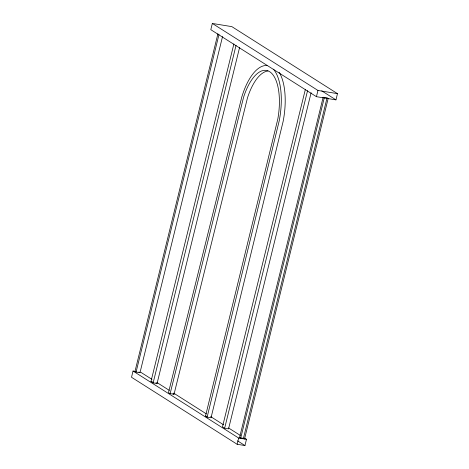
<?xml version="1.0" encoding="UTF-8"?>
<svg xmlns="http://www.w3.org/2000/svg" width="469" height="469" viewBox="0 0 469 469"><rect width="100%" height="100%" fill="white"/><g stroke="black" fill="none" stroke-linecap="round" stroke-linejoin="round"><path stroke-width="0.7" d="M279.119 72.249A49.444 21.31 -80.7 0 1 283.135 121.43L211.038 417.762L207.134 417.123L205.51 416.091L277.8 119.108A44.514 19.182 -80.7 0 0 270.238 72.091L269.048 71.335A44.514 19.182 -80.7 0 0 243.54 97.37L170.118 393.643L174.022 394.277L247.444 98.009A44.514 19.182 -80.7 0 1 267.975 70.989M207.134 417.123L279.231 120.797A49.444 21.31 -80.7 0 0 273.427 69.178M212.334 23.45L210.804 29.676L316.428 96.684L335.956 99.868L337.481 93.642L231.856 26.633L212.334 23.45L317.959 90.458L337.481 93.642M135.887 371.507L133.044 371.043L131.519 377.269L237.144 444.278L244.953 445.55L246.483 439.324L244.63 438.152M217.915 33.791L135.002 371.36L136.08 372.052L139.985 372.685L222.552 36.535M136.08 372.052L219 34.477M239.618 47.357L157.051 383.513L153.146 382.874L150.977 381.496L233.89 43.928M153.146 382.874L236.059 45.3M305.395 89.286L222.482 426.86L224.645 428.232L228.55 428.871L311.117 92.721M224.645 428.232L307.564 90.664M316.428 96.684L317.959 90.458M237.144 444.278L238.674 438.052L133.044 371.043M239.542 437.683L323.159 97.271L327.063 97.904L328.142 98.596L244.531 439.007L243.446 438.322L239.542 437.683L240.626 438.368L324.237 97.957L323.159 97.271M243.446 438.322L327.063 97.904M150.977 381.496L152.278 381.713M205.51 416.091L206.811 416.302M238.674 438.052L246.483 439.324M321.746 90.857L335.956 99.868M140.858 372.316L151.974 379.374M156.916 382.505L169.268 390.343M173.594 393.086L206.331 413.857M210.657 416.601L223.625 424.826M228.567 427.963L240.304 435.408M138.906 371.999L139.985 372.685M155.966 382.821L157.051 383.513M172.938 393.591L174.022 394.277M170.118 393.643L168.494 392.612L241.781 97.036A49.444 21.31 -80.7 0 1 267.031 65.56M237.543 440.848L244.953 445.55"/></g></svg>
